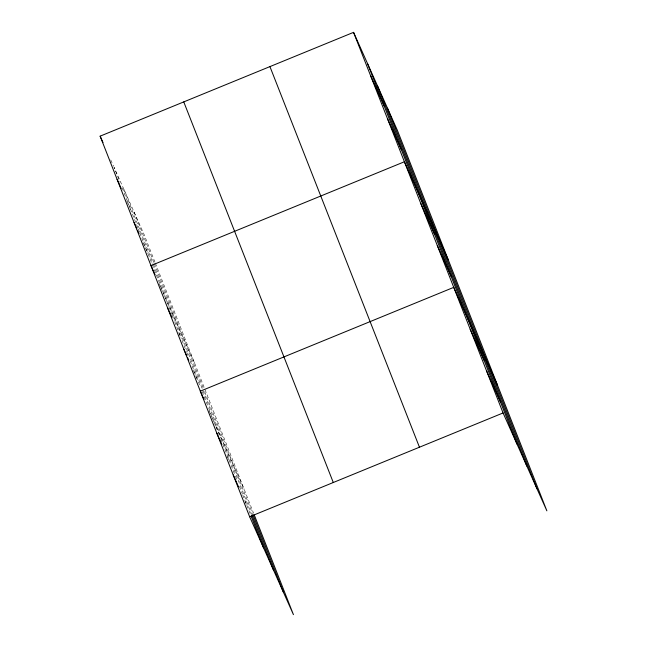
<?xml version="1.0" encoding="UTF-8"?>
<svg xmlns="http://www.w3.org/2000/svg" width="647" height="647" viewBox="0 0 647 647"><rect width="100%" height="100%" fill="white"/><g stroke="black" fill="none" stroke-linecap="round" stroke-linejoin="round"><path stroke-width="0.49" stroke-dasharray="3.23 2.43" d="M110.766 159.93L113.621 166.328M126.893 201.233L130.573 209.458M143.019 242.544L147.92 253.511M159.146 283.847L160.375 286.589M160.78 287.503L194.755 363.452M178.863 333.027L180.909 337.597M193.267 370.327L195.313 374.896M195.718 375.81L197.764 380.379M209.304 411.274L244.097 489.051M227.388 456.798L229.426 461.368M245.059 501.409L247.105 505.978M154.973 262.181L143.917 234.044L114.034 167.241L119.93 182.244M155.337 263.119L253.6 513.241M134.058 211.998L153.946 262.633M154.318 263.572L203.166 387.925M204.63 391.645L252.508 513.524M123.892 189.288L152.999 263.361M153.363 264.3L251.481 514.066M122.137 187.865L137.981 228.189M138.345 229.127L139.453 231.941M139.817 232.88L171.811 314.321M172.183 315.251L174.375 320.831M174.739 321.761L181.314 338.51M182.05 340.371L186.433 351.531M186.797 352.469L188.625 357.12M190.089 360.84L200.319 386.89M202.147 391.54L208.358 407.359M208.73 408.289L215.669 425.969M216.033 426.899L220.425 438.059M220.789 438.989L235.039 475.27M235.411 476.208L237.239 480.858M239.43 486.439L242.35 493.879M242.714 494.809L250.389 514.349"/><path stroke-width="0.97" d="M254.328 515.101L293.439 614.65L249.653 516.767L100.131 136.161L353.561 32.35L397.347 130.233L546.869 510.839L503.083 412.956L353.561 32.35M249.653 516.767L503.083 412.956M370.513 75.489L384.407 106.561M387.456 118.619L401.358 149.692M448.185 259.633L404.399 161.758L150.969 265.569L155.062 274.708M420.849 203.619L434.744 234.691M437.291 245.488L451.194 276.56M497.527 385.232L453.741 287.357L200.311 391.168L203.991 399.393M470.191 329.218L484.085 360.298M486.633 371.087L500.535 402.159M100.131 136.161L102.994 142.558M117.083 179.3L121.167 188.439M134.026 222.439L136.889 228.836M137.706 230.664L138.927 233.405M167.419 307.438L171.916 317.491M183.861 349.307L186.724 355.704M187.541 357.532L188.77 360.274M216.753 433.037L221.662 444.004M233.203 474.906L238.517 486.787M387.488 108.186L537.002 488.792M377.33 85.469L526.844 466.075M367.464 63.422L516.985 444.028M269.936 66.609L419.45 447.214M183.764 101.902L333.286 482.508M252.872 514.454L283.572 592.603M251.845 514.996L273.414 569.886M251.125 516.209L263.547 547.839"/></g></svg>
